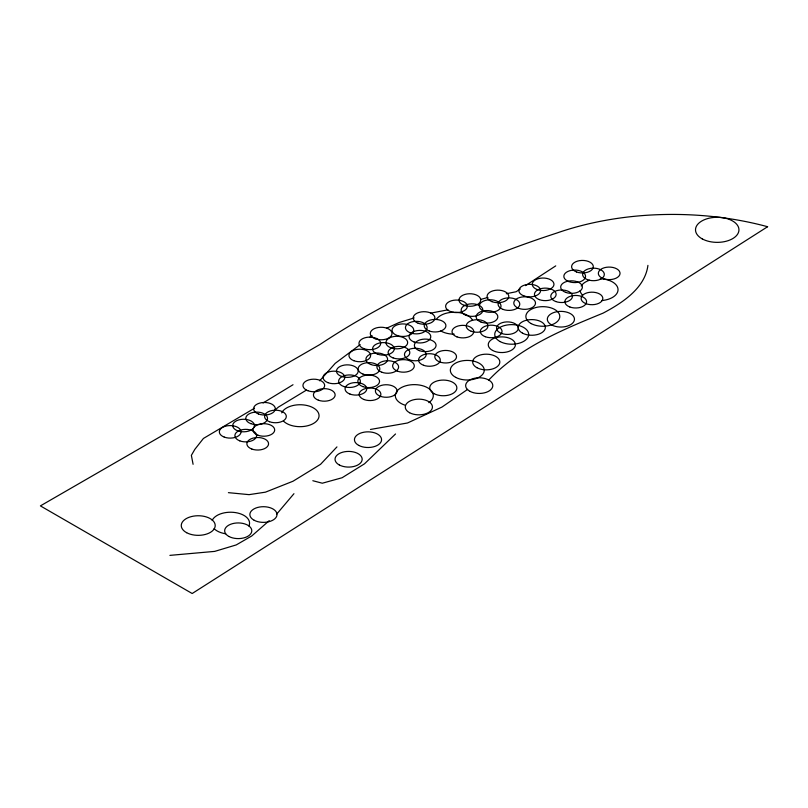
<?xml version="1.0" encoding="UTF-8"?>
<svg xmlns="http://www.w3.org/2000/svg" width="808" height="808" viewBox="0 0 808 808"><rect width="100%" height="100%" fill="white"/><g stroke="black" fill="none" stroke-linecap="round" stroke-linejoin="round"><path stroke-width="1.21" d="M647.925 265.377C644.986 288.436 621.928 303.111 603.121 313.12C562.267 329.856 519.534 347.43 488.689 380.134M293.95 493.698L276.599 514.211M319.675 380.831L335.219 363.348L360.206 344.622M336.946 446.905L320.574 464.307L293.011 481.225L265.448 492.163L249.076 494.647L228.401 492.658M395.526 433.977L364.509 463.812L342.117 477.74L322.301 483.214L312.827 480.72M269.236 520.655L251.743 535.977L236.229 544.925L214.696 551.389L169.902 555.369M274.69 410.302L278.366 407.121L306.363 390.143M370.044 337.037L372.013 335.522M467.64 389.385L441.966 407.07L407.505 422.988L370.468 429.452M520.291 289.011L516.12 291.739L506.313 293.728M525.503 285.608L555.742 265.872M254.52 408.202L203.424 438.451L194.809 449.389L191.365 455.359L193.092 464.307M263.075 402.98L293.011 384.739M386.476 328.29L398.97 322.574L414.201 317.918M480.77 299.404L487.931 297.455M430.714 313.14L447.945 309.828M212.201 520.352A19.008 10.969 0 0 1 235.482 512.595A19.008 10.969 0 0 1 248.915 526.028M225.644 533.785A19.008 10.969 0 0 1 214.1 528.674M281.689 412.868A19.008 10.969 0 0 1 309.545 406.202A19.008 10.969 0 0 1 313.484 423.463A19.008 10.969 0 0 1 283.588 421.19M431.522 390.961A19.008 10.969 0 0 1 428.856 402.657M404.798 405.101A19.008 10.969 0 0 1 395.95 392.759M396.445 391.85A19.008 10.969 0 0 1 412.646 384.669A19.008 10.969 0 0 1 430.765 390.113M454.207 334.169A19.008 10.969 0 0 1 440.774 330.957M436.35 319.443A19.008 10.969 0 0 1 454.207 312.221M455.449 312.252A19.008 10.969 0 0 1 472.559 320.362M600.273 278.75A19.008 10.969 0 0 1 618.029 289.345A19.008 10.969 0 0 1 601.516 300.576M582.578 295.183A19.008 10.969 0 0 1 580.104 290.658M581.174 285.951A19.008 10.969 0 0 1 589.527 280.204M767.6 226.725L192.183 593.516L40.4 505.889L319.948 344.491A904.142 521.998 0 0 1 556.894 233.027A223.25 128.896 0 0 1 767.6 226.725M186.648 532.704A16.968 9.797 0 0 0 214.766 527.765A16.968 9.797 0 0 0 193.294 516.171A16.968 9.797 0 0 0 186.648 532.704M251.793 449.026A10.857 6.272 0 0 0 268.549 444.107A10.857 6.272 0 0 0 252.783 438.189A10.857 6.272 0 0 0 251.793 449.026M258.52 413.999A10.857 6.272 0 0 0 275.286 409.07A10.857 6.272 0 0 0 259.509 403.152A10.857 6.272 0 0 0 258.52 413.999M237.643 430.795A10.857 6.272 0 0 0 254.409 425.866A10.857 6.272 0 0 0 238.643 419.948A10.857 6.272 0 0 0 237.643 430.795M257.914 435.209A10.857 6.272 0 0 0 274.669 430.29A10.857 6.272 0 0 0 258.903 424.372A10.857 6.272 0 0 0 257.914 435.209M307.878 390.719A10.857 6.272 0 0 0 324.644 385.79A10.857 6.272 0 0 0 308.868 379.871A10.857 6.272 0 0 0 307.878 390.719M239.804 440.865A10.857 6.272 0 0 0 256.57 435.946A10.857 6.272 0 0 0 240.804 430.028A10.857 6.272 0 0 0 239.804 440.865M318.362 400.182A10.857 6.272 0 0 0 335.128 395.253A10.857 6.272 0 0 0 319.352 389.335A10.857 6.272 0 0 0 318.362 400.182M250.753 423.624A10.857 6.272 0 0 0 267.519 418.696A10.857 6.272 0 0 0 251.743 412.777A10.857 6.272 0 0 0 250.753 423.624M269.529 421.726A10.857 6.272 0 0 0 286.295 416.797A10.857 6.272 0 0 0 270.518 410.878A10.857 6.272 0 0 0 269.529 421.726M224.25 437.098A10.857 6.272 0 0 0 241.016 432.169A10.857 6.272 0 0 0 225.25 426.26A10.857 6.272 0 0 0 224.25 437.098M353.884 360.721A10.857 6.272 0 0 0 370.64 355.793A10.857 6.272 0 0 0 354.874 349.874A10.857 6.272 0 0 0 353.884 360.721M363.903 348.642A10.857 6.272 0 0 0 380.669 343.713A10.857 6.272 0 0 0 364.893 337.794A10.857 6.272 0 0 0 363.903 348.642M375.225 338.774A10.857 6.272 0 0 0 391.991 333.845A10.857 6.272 0 0 0 376.225 327.927A10.857 6.272 0 0 0 375.225 338.774M413.999 341.935A10.857 6.272 0 0 0 430.765 337.007A10.857 6.272 0 0 0 414.989 331.088A10.857 6.272 0 0 0 413.999 341.935M396.991 335.441A10.857 6.272 0 0 0 413.746 330.512A10.857 6.272 0 0 0 397.98 324.594A10.857 6.272 0 0 0 396.991 335.441M362.762 386.577A10.857 6.272 0 0 0 379.528 381.649A10.857 6.272 0 0 0 363.751 375.73A10.857 6.272 0 0 0 362.762 386.577M328.028 382.689A10.857 6.272 0 0 0 344.784 377.76A10.857 6.272 0 0 0 329.018 371.842A10.857 6.272 0 0 0 328.028 382.689M363.065 374.134A10.857 6.272 0 0 0 379.821 369.216A10.857 6.272 0 0 0 364.055 363.297A10.857 6.272 0 0 0 363.065 374.134M397.556 371.175A10.857 6.272 0 0 0 414.312 366.246A10.857 6.272 0 0 0 398.546 360.328A10.857 6.272 0 0 0 397.556 371.175M381.841 372.236A10.857 6.272 0 0 0 398.596 367.317A10.857 6.272 0 0 0 382.83 361.398A10.857 6.272 0 0 0 381.841 372.236M364.095 399.546A10.857 6.272 0 0 0 380.861 394.617A10.857 6.272 0 0 0 365.085 388.699A10.857 6.272 0 0 0 364.095 399.546M343.582 386.456A10.857 6.272 0 0 0 360.338 381.527A10.857 6.272 0 0 0 344.572 375.609A10.857 6.272 0 0 0 343.582 386.456M370.832 364.509A10.857 6.272 0 0 0 387.587 359.59A10.857 6.272 0 0 0 371.821 353.672A10.857 6.272 0 0 0 370.832 364.509M341.42 376.376A10.857 6.272 0 0 0 358.176 371.448A10.857 6.272 0 0 0 342.41 365.529A10.857 6.272 0 0 0 341.42 376.376M380.336 396.263A10.857 6.272 0 0 0 397.092 391.335A10.857 6.272 0 0 0 381.326 385.416A10.857 6.272 0 0 0 380.336 396.263M349.995 394.082A10.857 6.272 0 0 0 366.751 389.153A10.857 6.272 0 0 0 350.985 383.234A10.857 6.272 0 0 0 349.995 394.082M390.89 347.814A10.857 6.272 0 0 0 407.646 342.885A10.857 6.272 0 0 0 391.88 336.966A10.857 6.272 0 0 0 390.89 347.814M429.149 330.957A10.857 6.272 0 0 0 445.905 326.028A10.857 6.272 0 0 0 430.139 320.109A10.857 6.272 0 0 0 429.149 330.957M393.052 357.894A10.857 6.272 0 0 0 409.808 352.965A10.857 6.272 0 0 0 394.041 347.046A10.857 6.272 0 0 0 393.052 357.894M409.404 359.782A10.857 6.272 0 0 0 426.159 354.853A10.857 6.272 0 0 0 410.393 348.935A10.857 6.272 0 0 0 409.404 359.782M423.503 365.246A10.857 6.272 0 0 0 440.269 360.317A10.857 6.272 0 0 0 424.493 354.399A10.857 6.272 0 0 0 423.503 365.246M418.14 323.23A10.857 6.272 0 0 0 434.896 318.301A10.857 6.272 0 0 0 419.13 312.383A10.857 6.272 0 0 0 418.14 323.23M439.744 361.964A10.857 6.272 0 0 0 456.5 357.035A10.857 6.272 0 0 0 440.734 351.116A10.857 6.272 0 0 0 439.744 361.964M377.498 354.126A10.857 6.272 0 0 0 394.254 349.197A10.857 6.272 0 0 0 378.487 343.279A10.857 6.272 0 0 0 377.498 354.126M456.964 336.875A10.857 6.272 0 0 0 473.72 331.947A10.857 6.272 0 0 0 457.954 326.028A10.857 6.272 0 0 0 456.964 336.875M471.165 331.24A10.857 6.272 0 0 0 487.931 326.311A10.857 6.272 0 0 0 472.155 320.392A10.857 6.272 0 0 0 471.165 331.24M410.373 332.856A10.857 6.272 0 0 0 427.129 327.927A10.857 6.272 0 0 0 411.363 322.008A10.857 6.272 0 0 0 410.373 332.856M419.291 350.611A10.857 6.272 0 0 0 436.057 345.683A10.857 6.272 0 0 0 420.281 339.774A10.857 6.272 0 0 0 419.291 350.611M485.275 336.704A10.857 6.272 0 0 0 502.031 331.775A10.857 6.272 0 0 0 486.264 325.856A10.857 6.272 0 0 0 485.275 336.704M492.001 301.667A10.857 6.272 0 0 0 508.767 296.748A10.857 6.272 0 0 0 492.991 290.829A10.857 6.272 0 0 0 492.001 301.667M503.01 309.393A10.857 6.272 0 0 0 519.766 304.475A10.857 6.272 0 0 0 504 298.556A10.857 6.272 0 0 0 503.01 309.393M466.105 315.352A10.857 6.272 0 0 0 482.871 310.424A10.857 6.272 0 0 0 467.095 304.505A10.857 6.272 0 0 0 466.105 315.352M484.234 311.292A10.857 6.272 0 0 0 501 306.373A10.857 6.272 0 0 0 485.224 300.455A10.857 6.272 0 0 0 484.234 311.292M518.726 308.333A10.857 6.272 0 0 0 535.492 303.404A10.857 6.272 0 0 0 519.716 297.485A10.857 6.272 0 0 0 518.726 308.333M481.063 322.069A10.857 6.272 0 0 0 497.819 317.14A10.857 6.272 0 0 0 482.053 311.231A10.857 6.272 0 0 0 481.063 322.069M450.551 311.575A10.857 6.272 0 0 0 467.317 306.656A10.857 6.272 0 0 0 451.541 300.738A10.857 6.272 0 0 0 450.551 311.575M463.944 305.272A10.857 6.272 0 0 0 480.709 300.344A10.857 6.272 0 0 0 464.933 294.425A10.857 6.272 0 0 0 463.944 305.272M501.505 333.421A10.857 6.272 0 0 0 518.271 328.492A10.857 6.272 0 0 0 502.495 322.574A10.857 6.272 0 0 0 501.505 333.421M455.702 377.366A16.968 9.797 0 0 0 483.81 372.427A16.968 9.797 0 0 0 462.348 360.843A16.968 9.797 0 0 0 455.702 377.366M500.132 341.582A16.968 9.797 0 0 0 528.24 336.643A16.968 9.797 0 0 0 506.778 325.048A16.968 9.797 0 0 0 500.132 341.582M531.24 323.614A16.968 9.797 0 0 0 559.358 318.675A16.968 9.797 0 0 0 537.886 307.091A16.968 9.797 0 0 0 531.24 323.614M228.957 536.492A13.574 7.838 0 0 0 251.45 532.533A13.574 7.838 0 0 0 234.269 523.271A13.574 7.838 0 0 0 228.957 536.492M254.156 520.261A13.574 7.838 0 0 0 276.649 516.312A13.574 7.838 0 0 0 259.479 507.04A13.574 7.838 0 0 0 254.156 520.261M339.33 464.974A13.574 7.838 0 0 0 361.822 461.025A13.574 7.838 0 0 0 344.652 451.753A13.574 7.838 0 0 0 339.33 464.974M358.742 445.4A13.574 7.838 0 0 0 381.224 441.441A13.574 7.838 0 0 0 364.055 432.179A13.574 7.838 0 0 0 358.742 445.4M476.983 367.741A13.574 7.838 0 0 0 499.475 363.792A13.574 7.838 0 0 0 482.295 354.52A13.574 7.838 0 0 0 476.983 367.741M492.557 350.44A13.574 7.838 0 0 0 515.049 346.491A13.574 7.838 0 0 0 497.869 337.219A13.574 7.838 0 0 0 492.557 350.44M409.585 412.726A13.574 7.838 0 0 0 432.078 408.767A13.574 7.838 0 0 0 414.898 399.495A13.574 7.838 0 0 0 409.585 412.726M434.017 393.637A13.574 7.838 0 0 0 456.51 389.688A13.574 7.838 0 0 0 439.33 380.416A13.574 7.838 0 0 0 434.017 393.637M522.513 333.149A13.574 7.838 0 0 0 544.996 329.199A13.574 7.838 0 0 0 527.826 319.928A13.574 7.838 0 0 0 522.513 333.149M551.622 324.937A13.574 7.838 0 0 0 574.114 320.988A13.574 7.838 0 0 0 556.934 311.716A13.574 7.838 0 0 0 551.622 324.937M469.953 391.335A13.574 7.838 0 0 0 492.446 387.386A13.574 7.838 0 0 0 475.276 378.114A13.574 7.838 0 0 0 469.953 391.335M537.199 289.547A10.857 6.272 0 0 0 553.955 284.628A10.857 6.272 0 0 0 538.189 278.709A10.857 6.272 0 0 0 537.199 289.547M576.548 271.953A10.857 6.272 0 0 0 593.304 267.024A10.857 6.272 0 0 0 577.538 261.105A10.857 6.272 0 0 0 576.548 271.953M539.36 299.627A10.857 6.272 0 0 0 556.116 294.698A10.857 6.272 0 0 0 540.35 288.789A10.857 6.272 0 0 0 539.36 299.627M569.812 306.979A10.857 6.272 0 0 0 586.578 302.051A10.857 6.272 0 0 0 570.802 296.132A10.857 6.272 0 0 0 569.812 306.979M565.6 292.344A10.857 6.272 0 0 0 582.366 287.426A10.857 6.272 0 0 0 566.59 281.507A10.857 6.272 0 0 0 565.6 292.344M587.547 279.679A10.857 6.272 0 0 0 604.313 274.75A10.857 6.272 0 0 0 588.547 268.832A10.857 6.272 0 0 0 587.547 279.679M555.712 301.515A10.857 6.272 0 0 0 572.468 296.587A10.857 6.272 0 0 0 556.702 290.678A10.857 6.272 0 0 0 555.712 301.515M523.806 295.859A10.857 6.272 0 0 0 540.562 290.93A10.857 6.272 0 0 0 524.796 285.012A10.857 6.272 0 0 0 523.806 295.859M586.053 303.697A10.857 6.272 0 0 0 602.808 298.768A10.857 6.272 0 0 0 587.042 292.849A10.857 6.272 0 0 0 586.053 303.697M568.781 281.578A10.857 6.272 0 0 0 585.537 276.649A10.857 6.272 0 0 0 569.771 270.731A10.857 6.272 0 0 0 568.781 281.578M603.273 278.609A10.857 6.272 0 0 0 620.029 273.68A10.857 6.272 0 0 0 604.263 267.761A10.857 6.272 0 0 0 603.273 278.609M702.253 238.905A21.715 12.534 0 0 0 738.34 232.775A21.715 12.534 0 0 0 711.111 217.796A21.715 12.534 0 0 0 702.253 238.905"/></g></svg>
